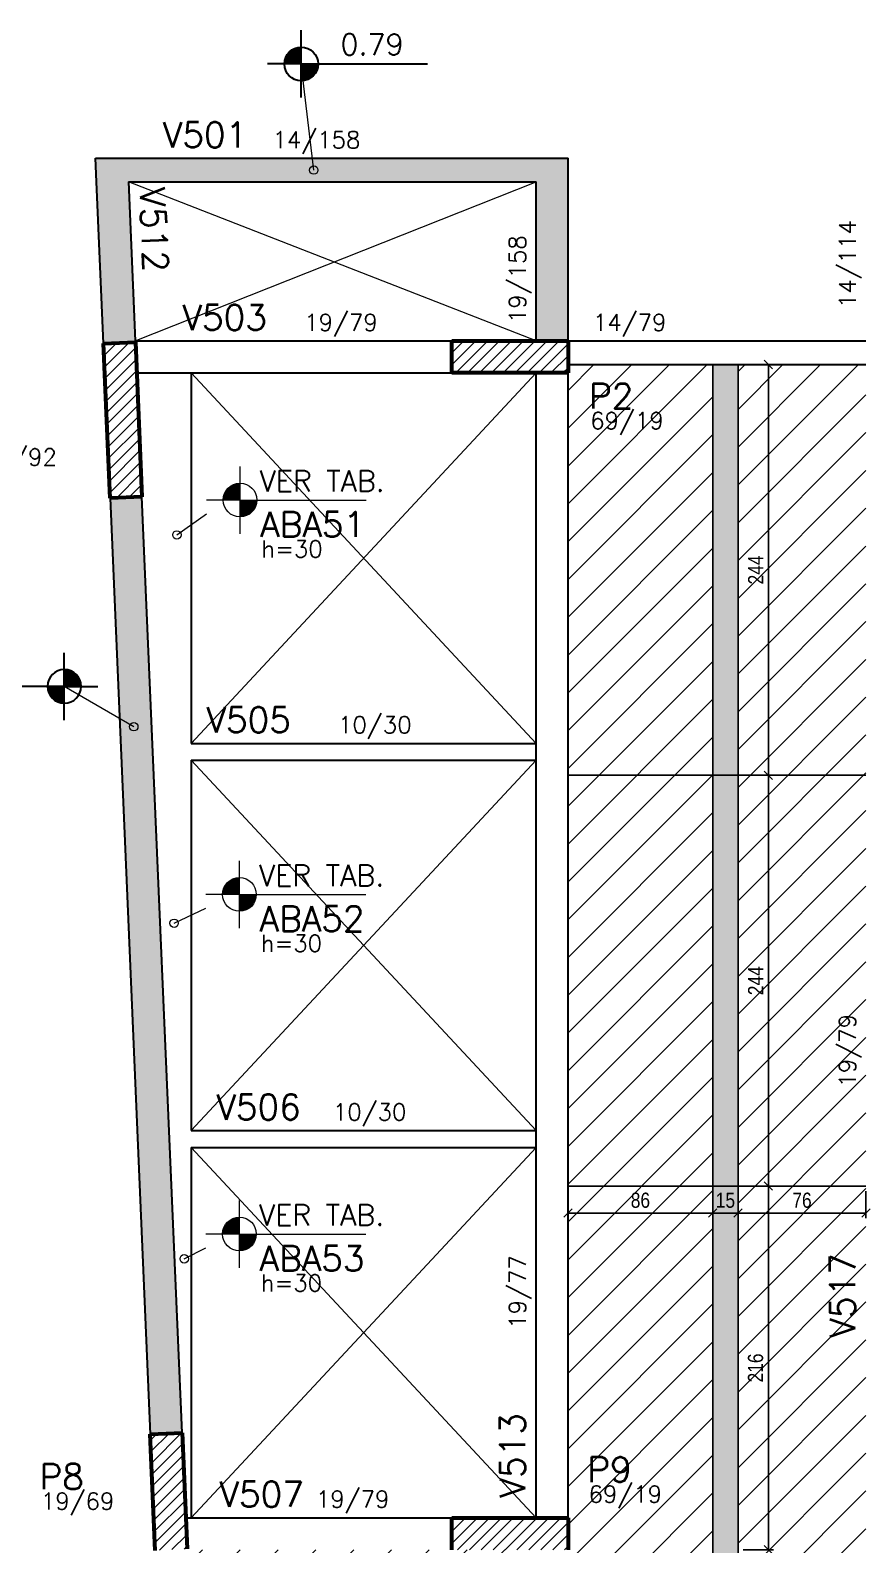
# Model space of a CAD drawing. Extents: x 8513 to 14085, y 7177 to 11211.
# Drawn here: x 9535 to 10030, y 9337 to 10237 of the extents above; entities that cross this region are included whole.
import ezdxf

# ---------------------------------------------------------------- set-up
doc = ezdxf.new("R2010")
doc.units = 0
doc.linetypes.add('FA_Tracejado', pattern=[0.25, 0.15, -0.1])
doc.layers.add('COTA', color=241, linetype='Continuous')
doc.layers.add('Painéis', color=200, linetype='Continuous')
for name, color, linetype, lineweight in [('EST-LAJE', 7, 'Continuous', 30), ('EST-LAJE-TEXT', 7, 'Continuous', 9), ('EST-PILAR', 7, 'Continuous', 9), ('EST-PILAR-CUT', 7, 'Continuous', 60), ('EST-PILAR-TEXT', 7, 'Continuous', 9), ('EST-SIMB-Spot Elevations', 7, 'Continuous', 9), ('EST-VIGA', 7, 'Continuous', 30), ('EST-VIGA-TEXT', 7, 'Continuous', 9), ('Hachura', 253, 'Continuous', 9), ('REAPROVEITAMENTO', 7, 'Continuous', 9)]:
    doc.layers.add(name, color=color, linetype=linetype, lineweight=lineweight)
doc.layers.add('EST-LINHA', color=7, linetype='Continuous', lineweight=9, true_color=0x008000)
doc.styles.add('COTA TECNICA-50', font='techl___.ttf', dxfattribs={"height": 9})
doc.styles.add('RomanS_IV50', font='romans_IV50.ttf', dxfattribs={"height": 11.25})
doc.styles.add('RomanS_IV50_B', font='', dxfattribs={"height": 18.75})
doc.styles.add('RomanS_IV50_B_1', font='', dxfattribs={"height": 22.5})
doc.styles.get('RomanS_IV50_B').set_extended_font_data('RomanS_IV50', bold=True)
doc.styles.get('RomanS_IV50_B_1').set_extended_font_data('RomanS_IV50', bold=True)
doc.dimstyles.new('PAINEL', dxfattribs={"dimtxt": 9, "dimasz": 5, "dimexe": 3, "dimexo": 3, "dimgap": 3, "dimtad": 1, "dimdec": 1, "dimzin": 12, "dimdsep": 46, "dimtxsty": 'COTA TECNICA-50', "dimblk": 'OBLIQUE', "dimcen": 0, "dimclrd": 4, "dimclre": 4, "dimclrt": 1, "dimadec": 1, "dimazin": 3, "dimtfac": 1, "dimtdec": 1, "dimtmove": 0, "dimatfit": 3, "dimldrblk": 'OBLIQUE', "dimfxl": 1, "dimtolj": 1, "dimtzin": 12, "dimarcsym": 0})
pattern_1 = [(45, (10031.514, 9258.8226), (-3.535534, 3.535534), [])]

# ---------------------------------------------------------------- blocks, each defined once
blk = doc.blocks.new('FA_Floor_TAG_SURVEY_R01 - NIV_TXT3__TIT_H_TXT1__TXT2-2303195-TIPO _3º E 4ºPAV__')
at = {"layer": 'EST-LAJE-TEXT'}
h = blk.add_hatch(color=256, dxfattribs=at)
edge = h.paths.add_edge_path(flags=0)
edge.add_line((-0.28, 0.405), (-0.48, 0.405))
edge.add_arc((-0.28, 0.405), 0.2, 90, 180, ccw=False)
edge.add_line((-0.28, 0.605), (-0.28, 0.405))
h = blk.add_hatch(color=256, dxfattribs=at)
edge = h.paths.add_edge_path(flags=0)
edge.add_line((-0.28, 0.405), (-0.08, 0.405))
edge.add_arc((-0.28, 0.405), 0.2, -90, 0, ccw=False)
edge.add_line((-0.28, 0.205), (-0.28, 0.405))
for p, q in [((-0.28, 0.005), (-0.28, 0.805)), ((-0.28, 0.405), (-0.68, 0.405)), ((-0.28, 0.405), (1.22, 0.405))]:
    blk.add_line(p, q, dxfattribs=at)
blk.add_circle((-0.28, 0.405), 0.2, dxfattribs=at)
blk = doc.blocks.new('Spot Elevations - Nivel_Planta-2363176-TIPO _3º E 4ºPAV__')
at = {"layer": 'EST-SIMB-Spot Elevations'}
h = blk.add_hatch(color=256, dxfattribs=at)
edge = h.paths.add_edge_path(flags=0)
edge.add_line((0, 0), (-0.2, 0))
edge.add_arc((0, 0), 0.2, 90, 180, ccw=False)
edge.add_line((0, 0.2), (0, 0))
h = blk.add_hatch(color=256, dxfattribs=at)
edge = h.paths.add_edge_path(flags=0)
edge.add_line((0, 0), (0.2, 0))
edge.add_arc((0, 0), 0.2, 270, 360, ccw=False)
edge.add_line((0, -0.2), (0, 0))
at = {"layer": 'EST-SIMB-Spot Elevations', "lineweight": 30}
for p, q in [((0, -0.4), (0, 0.4)), ((0, 0), (-0.4, 0)), ((0, 0), (1.5, 0))]:
    blk.add_line(p, q, dxfattribs=at)
at = {"layer": 'EST-SIMB-Spot Elevations'}
for p, q in [((0, -0.2), (0, 0.2)), ((0, -0.15), (0, 0.15))]:
    blk.add_line(p, q, dxfattribs=at)
at = {"layer": 'EST-SIMB-Spot Elevations', "lineweight": 30}
blk.add_circle((0, 0), 0.2, dxfattribs=at)
blk = doc.blocks.new('_Oblique')
at = {"color": 0, "linetype": 'ByBlock', "lineweight": -2}
blk.add_line((-0.5, -0.5), (0.5, 0.5), dxfattribs=at)
blk = doc.blocks.new('*D466')
at = {"layer": 'COTA', "color": 4, "lineweight": -2, "transparency": 16777216}
for p, q in [((9958.51, 10038.32), (9976.54, 10038.32)), ((9973.54, 10038.32), (9973.54, 9794.32)), ((9958.51, 9794.32), (9976.54, 9794.32))]:
    blk.add_line(p, q, dxfattribs=at)
at = {"layer": 'Defpoints', "color": 0, "transparency": 16777216}
for p in [(9955.51, 10038.32), (9955.51, 9794.32), (9973.54, 9794.32)]:
    blk.add_point(p, dxfattribs=at)
at = {"layer": 'COTA', "color": 4, "lineweight": -2, "transparency": 16777216, "xscale": 5, "yscale": 5, "zscale": 5}
for p, rotation in [((9973.54, 10038.32), 90), ((9973.54, 9794.32), 270)]:
    blk.add_blockref('_Oblique', p, dxfattribs=dict(at, rotation=rotation))
at = {"layer": 'COTA', "color": 1, "transparency": 16777216, "insert": (9965.97, 9916.32), "char_height": 9, "attachment_point": 5, "rotation": 90, "style": 'COTA TECNICA-50'}
blk.add_mtext('\\A1;244', dxfattribs=at)
blk = doc.blocks.new('*D476')
at = {"layer": 'COTA', "color": 4, "lineweight": -2, "transparency": 16777216}
for p, q in [((9973.54, 9334.32), (9973.54, 9550.32)), ((9958.51, 9334.32), (9976.54, 9334.32))]:
    blk.add_line(p, q, dxfattribs=at)
at = {"layer": 'Defpoints', "color": 0, "transparency": 16777216}
for p in [(9973.54, 9550.32), (9973.54, 9550.32), (9955.51, 9334.32)]:
    blk.add_point(p, dxfattribs=at)
at = {"layer": 'COTA', "color": 4, "lineweight": -2, "transparency": 16777216, "xscale": 5, "yscale": 5, "zscale": 5}
for p, rotation in [((9973.54, 9550.32), 90), ((9973.54, 9334.32), 270)]:
    blk.add_blockref('_Oblique', p, dxfattribs=dict(at, rotation=rotation))
at = {"layer": 'COTA', "color": 1, "transparency": 16777216, "insert": (9965.94, 9442.32), "char_height": 9, "attachment_point": 5, "rotation": 90, "style": 'COTA TECNICA-50'}
blk.add_mtext('\\A1;216', dxfattribs=at)
blk = doc.blocks.new('*D477')
at = {"layer": 'COTA', "color": 4, "lineweight": -2, "transparency": 16777216}
blk.add_line((9973.54, 9550.32), (9973.54, 9794.32), dxfattribs=at)
at = {"layer": 'Defpoints', "color": 0, "transparency": 16777216}
for p in [(9973.54, 9794.32), (9973.54, 9794.32), (9973.54, 9550.32)]:
    blk.add_point(p, dxfattribs=at)
at = {"layer": 'COTA', "color": 4, "lineweight": -2, "transparency": 16777216, "xscale": 5, "yscale": 5, "zscale": 5}
for p, rotation in [((9973.54, 9794.32), 90), ((9973.54, 9550.32), 270)]:
    blk.add_blockref('_Oblique', p, dxfattribs=dict(at, rotation=rotation))
at = {"layer": 'COTA', "color": 1, "transparency": 16777216, "insert": (9965.97, 9672.32), "char_height": 9, "attachment_point": 5, "rotation": 90, "style": 'COTA TECNICA-50'}
blk.add_mtext('\\A1;244', dxfattribs=at)
blk = doc.blocks.new('*D479')
at = {"layer": 'COTA', "color": 4, "lineweight": -2, "transparency": 16777216}
for p, q in [((9854.51, 9547.32), (9854.51, 9531.28)), ((9940.51, 9547.32), (9940.51, 9531.28)), ((9854.51, 9534.28), (9940.51, 9534.28))]:
    blk.add_line(p, q, dxfattribs=at)
at = {"layer": 'Defpoints', "color": 0, "transparency": 16777216}
for p in [(9854.51, 9550.32), (9940.51, 9550.32), (9940.51, 9534.28)]:
    blk.add_point(p, dxfattribs=at)
at = {"layer": 'COTA', "color": 4, "lineweight": -2, "transparency": 16777216, "xscale": 5, "yscale": 5, "zscale": 5, "rotation": 180}
blk.add_blockref('_Oblique', (9854.51, 9534.28), dxfattribs=at)
at = {"layer": 'COTA', "color": 4, "lineweight": -2, "transparency": 16777216, "xscale": 5, "yscale": 5, "zscale": 5}
blk.add_blockref('_Oblique', (9940.51, 9534.28), dxfattribs=at)
at = {"layer": 'COTA', "color": 1, "transparency": 16777216, "insert": (9897.51, 9541.89), "char_height": 9, "attachment_point": 5, "style": 'COTA TECNICA-50'}
blk.add_mtext('\\A1;86', dxfattribs=at)
blk = doc.blocks.new('*D480')
at = {"layer": 'COTA', "color": 4, "lineweight": -2, "transparency": 16777216}
for p, q in [((9940.51, 9547.32), (9940.51, 9531.28)), ((9955.51, 9547.32), (9955.51, 9531.28)), ((9940.51, 9534.28), (9955.51, 9534.28))]:
    blk.add_line(p, q, dxfattribs=at)
at = {"layer": 'Defpoints', "color": 0, "transparency": 16777216}
for p in [(9940.51, 9550.32), (9955.51, 9550.32), (9955.51, 9534.28)]:
    blk.add_point(p, dxfattribs=at)
at = {"layer": 'COTA', "color": 4, "lineweight": -2, "transparency": 16777216, "xscale": 5, "yscale": 5, "zscale": 5, "rotation": 180}
blk.add_blockref('_Oblique', (9940.51, 9534.28), dxfattribs=at)
at = {"layer": 'COTA', "color": 4, "lineweight": -2, "transparency": 16777216, "xscale": 5, "yscale": 5, "zscale": 5}
blk.add_blockref('_Oblique', (9955.51, 9534.28), dxfattribs=at)
at = {"layer": 'COTA', "color": 1, "transparency": 16777216, "insert": (9948.01, 9541.88), "char_height": 9, "attachment_point": 5, "style": 'COTA TECNICA-50'}
blk.add_mtext('\\A1;15', dxfattribs=at)
blk = doc.blocks.new('*D481')
at = {"layer": 'COTA', "color": 4, "lineweight": -2, "transparency": 16777216}
for p, q in [((9955.51, 9547.32), (9955.51, 9531.28)), ((10031.51, 9547.32), (10031.51, 9531.28)), ((9955.51, 9534.28), (10031.51, 9534.28))]:
    blk.add_line(p, q, dxfattribs=at)
at = {"layer": 'Defpoints', "color": 0, "transparency": 16777216}
for p in [(9955.51, 9550.32), (10031.51, 9550.32), (10031.51, 9534.28)]:
    blk.add_point(p, dxfattribs=at)
at = {"layer": 'COTA', "color": 4, "lineweight": -2, "transparency": 16777216, "xscale": 5, "yscale": 5, "zscale": 5, "rotation": 180}
blk.add_blockref('_Oblique', (9955.51, 9534.28), dxfattribs=at)
at = {"layer": 'COTA', "color": 4, "lineweight": -2, "transparency": 16777216, "xscale": 5, "yscale": 5, "zscale": 5}
blk.add_blockref('_Oblique', (10031.51, 9534.28), dxfattribs=at)
at = {"layer": 'COTA', "color": 1, "transparency": 16777216, "insert": (9993.51, 9541.87), "char_height": 9, "attachment_point": 5, "style": 'COTA TECNICA-50'}
blk.add_mtext('\\A1;76', dxfattribs=at)

msp = doc.modelspace()

# ---------------------------------------------------------------- hatches: boundary and pattern name
at = {"layer": 'EST-PILAR'}
h = msp.add_hatch(dxfattribs=at)
h.set_pattern_fill('FP_1', color=5, style=0, pattern_type=2)
h.set_pattern_definition(pattern_1)
h.paths.add_polyline_path([(9582.4, 9958.86), (9601.38, 9959.68), (9597.44, 10051.59), (9578.46, 10050.78)], flags=0)
h = msp.add_hatch(dxfattribs=at)
h.set_pattern_fill('FP_1', color=5, style=0, pattern_type=2)
h.set_pattern_definition(pattern_1)
h.paths.add_polyline_path([(9854.51, 10033.32), (9854.51, 10052.32), (9785.51, 10052.32), (9785.51, 10033.32)], flags=0)
h = msp.add_hatch(dxfattribs=at)
h.set_pattern_fill('FP_1', color=5, style=0, pattern_type=2)
h.set_pattern_definition(pattern_1)
h.paths.add_polyline_path([(9609.2, 9333.96), (9628.18, 9334.78), (9625.22, 9403.72), (9606.24, 9402.9)], flags=0)
h = msp.add_hatch(dxfattribs=at)
h.set_pattern_fill('FP_1', color=5, style=0, pattern_type=2)
h.set_pattern_definition(pattern_1)
h.paths.add_polyline_path([(9854.51, 9334.32), (9854.51, 9353.32), (9785.51, 9353.32), (9785.51, 9334.32)], flags=0)
at = {"layer": 'EST-VIGA', "true_color": 0xe1e1e1}
for points in [[(9593.35, 10146.82), (9835.51, 10146.82), (9835.51, 10160.82), (9573.74, 10160.82), (9574.34, 10146.82)], [(9835.51, 10052.32), (9854.51, 10052.32), (9854.51, 10160.82), (9835.51, 10160.82), (9835.51, 10146.82)], [(9578.46, 10050.78), (9597.41, 10051.59), (9597.41, 10052.32), (9593.35, 10146.82), (9574.34, 10146.82)], [(9606.24, 9402.9), (9625.22, 9403.72), (9601.38, 9959.68), (9582.4, 9958.86), (9591.65, 9743.11)]]:
    msp.add_hatch(color=254, dxfattribs=at).paths.add_polyline_path(points, flags=0)
at = {"layer": 'Hachura'}
h = msp.add_hatch(color=256, dxfattribs=at)
h.dxf.hatch_style = 1
h.paths.add_polyline_path([(9955.51, 10038.32), (9940.51, 10038.32), (9940.51, 9794.32), (9955.51, 9794.32)])
h.paths.add_polyline_path([(9940.51, 9550.32), (9955.51, 9550.32), (9955.51, 9794.32), (9940.51, 9794.32)])
h.paths.add_polyline_path([(9955.51, 9550.32), (9940.51, 9550.32), (9940.51, 9334.32), (9955.51, 9334.32)])
h.paths.add_polyline_path([(9940.51, 9179.32), (9955.51, 9179.32), (9955.51, 9334.32), (9940.51, 9334.32)])
at = {"layer": 'REAPROVEITAMENTO'}
h = msp.add_hatch(dxfattribs=at)
h.set_pattern_fill('ANSI31', color=251, scale=5, style=0)
h.set_pattern_definition([(45, (-110.975, -32.35), (-11.22532, 11.22532), [])])
h.paths.add_polyline_path([(9940.51, 10038.32), (9854.51, 10038.32), (9854.51, 10033.32), (9854.51, 9794.32), (9940.51, 9794.32)])
h.paths.add_polyline_path([(10031.51, 9984.82), (10031.51, 10038.32), (9955.51, 10038.32), (9955.51, 9794.32), (10031.51, 9794.32)])
h.paths.add_polyline_path([(10031.51, 9794.32), (9955.51, 9794.32), (9955.51, 9550.32), (10031.51, 9550.32)])
h.paths.add_polyline_path([(9940.51, 9794.32), (9854.51, 9794.32), (9854.51, 9550.32), (9940.51, 9550.32)])
h.paths.add_polyline_path([(9940.51, 9550.32), (9854.51, 9550.32), (9854.51, 9353.32), (9854.51, 9334.32), (9940.51, 9334.32)])
h.paths.add_polyline_path([(10031.51, 9436.32), (10031.51, 9550.32), (9955.51, 9550.32), (9955.51, 9334.32), (10031.51, 9334.32), (10031.51, 9337.32)])
h.paths.add_polyline_path([(10031.51, 9334.32), (9955.51, 9334.32), (9955.51, 9179.32), (10031.51, 9179.32)])
h.paths.add_polyline_path([(9940.51, 9334.32), (9854.51, 9334.32), (9854.51, 9090.32), (9933.01, 9090.32), (9933.01, 9160.32), (9933.01, 9179.32), (9940.51, 9179.32)])
h.paths.add_polyline_path([(9834.51, 9334.32), (9785.51, 9334.32), (9712.51, 9334.32), (9712.51, 9090.32), (9834.51, 9090.32)])
h.paths.add_polyline_path([(9834.51, 9090.32), (9712.51, 9090.32), (9712.51, 8846.32), (9834.51, 8846.32)])
h.paths.add_polyline_path([(9634.74, 9181.91), (9712.51, 9185.25), (9712.51, 9334.32), (9628.2, 9334.32)])
h.paths.add_polyline_path([(9712.51, 9185.25), (9634.74, 9181.91), (9637.69, 9112.98), (9638.66, 9090.32), (9712.51, 9090.32)])
h.paths.add_polyline_path([(9712.51, 9090.32), (9638.66, 9090.32), (9649.13, 8846.32), (9712.51, 8846.32)])
h.paths.add_polyline_path([(9712.51, 8846.32), (9649.13, 8846.32), (9652.5, 8767.62), (9712.51, 8767.62)])
h.paths.add_polyline_path([(9712.51, 8742.32), (9712.51, 8767.62), (9652.5, 8767.62), (9653.59, 8742.32)])
h.paths.add_polyline_path([(9653.59, 8742.32), (9654.72, 8716.02), (9712.51, 8716.02), (9712.51, 8742.32)])
h.paths.add_polyline_path([(9792.01, 8716.02), (9792.01, 8742.32), (9712.51, 8742.32), (9712.51, 8716.02)])
h.paths.add_polyline_path([(9712.51, 8767.62), (9712.51, 8742.32), (9792.01, 8742.32), (9792.01, 8767.62)], flags=17)
h.paths.add_polyline_path([(9712.51, 8846.32), (9712.51, 8767.62), (9792.01, 8767.62), (9792.01, 8736.02), (9834.51, 8736.02), (9834.51, 8846.32)])
h.paths.add_polyline_path([(9834.51, 8736.02), (9792.01, 8736.02), (9792.01, 8716.02), (9834.51, 8716.02)])
h.paths.add_polyline_path([(9854.51, 8736.02), (9854.51, 8716.02), (9915.59, 8716.02), (9930.87, 8736.02)])
h.paths.add_polyline_path([(9854.51, 8736.02), (9930.87, 8736.02), (9933.01, 8738.82), (9933.01, 8742.32), (9933.01, 8793.1), (9919.32, 8806.8, -0.601334), (9903.71, 8815.08), (9854.51, 8815.08)])
h.paths.add_polyline_path([(9854.51, 8846.32), (9854.51, 8815.08), (9903.71, 8815.08, -1), (9923.71, 8815.08), (9933.01, 8815.08), (9933.01, 8846.32)])
h.paths.add_polyline_path([(9903.71, 8815.08, -1), (9923.71, 8815.08), (9933.01, 8815.08), (9933.01, 8793.1), (9919.32, 8806.8, -0.601334)])

# ---------------------------------------------------------------- linework, layer by layer
at = {"layer": 'EST-LAJE'}
for p, q in [((9630.51, 10033.32), (9630.51, 9813.32)), ((9630.51, 9803.32), (9630.51, 9583.32)), ((9630.51, 9573.32), (9630.51, 9353.32))]:
    msp.add_line(p, q, dxfattribs=at)
at = {"layer": 'EST-LAJE-TEXT'}
for p, q in [((9622.17, 9937.14), (9639.65, 9949.73)), ((9620.45, 9706.45), (9639.3, 9715.48)), ((9626.51, 9507.14), (9639.3, 9513.75))]:
    msp.add_line(p, q, dxfattribs=at)
for centre in [(9622.17, 9937.14), (9620.45, 9706.45), (9626.51, 9507.14)]:
    msp.add_circle(centre, 2.5, dxfattribs=at)
at = {"layer": 'EST-LINHA', "linetype": 'Continuous', "lineweight": 9}
for p, q in [((9835.5, 10052.33), (9593.37, 10146.82)), ((9597.42, 10052.33), (9835.5, 10146.82)), ((9835.51, 10033.32), (9630.51, 9813.32)), ((9630.51, 10033.32), (9835.51, 9813.32)), ((9835.51, 9803.32), (9630.51, 9583.32)), ((9630.51, 9803.32), (9835.51, 9583.32)), ((9835.51, 9353.32), (9630.51, 9573.32)), ((9630.51, 9353.32), (9835.51, 9573.32))]:
    msp.add_line(p, q, dxfattribs=at)
at = {"layer": 'EST-PILAR-CUT', "color": 5}
for p, q in [((9578.46, 10050.78), (9597.44, 10051.59)), ((9582.4, 9958.86), (9578.46, 10050.78)), ((9597.44, 10051.59), (9601.38, 9959.68)), ((9785.51, 10033.32), (9785.51, 10052.32)), ((9785.51, 10052.32), (9854.51, 10052.32)), ((9854.51, 10052.32), (9854.51, 10033.32)), ((9854.51, 10033.32), (9785.51, 10033.32)), ((9601.38, 9959.68), (9582.4, 9958.86)), ((9606.24, 9402.9), (9625.22, 9403.72)), ((9609.2, 9333.96), (9606.24, 9402.9)), ((9625.22, 9403.72), (9628.18, 9334.78)), ((9785.51, 9334.32), (9785.51, 9353.32)), ((9785.51, 9353.32), (9854.51, 9353.32)), ((9854.51, 9353.32), (9854.51, 9334.32))]:
    msp.add_line(p, q, dxfattribs=at)
at = {"layer": 'EST-SIMB-Spot Elevations'}
for p, q in [((9703.43, 10153.84), (9695.99, 10216.86)), ((9555.06, 9847.15), (9555.25, 9847.15)), ((9596.52, 9823.21), (9555.06, 9847.15))]:
    msp.add_line(p, q, dxfattribs=at)
for centre in [(9703.43, 10153.84), (9596.52, 9823.21)]:
    msp.add_circle(centre, 2.5, dxfattribs=at)
at = {"layer": 'EST-VIGA', "color": 3}
for p, q in [((9574.34, 10146.82), (9573.74, 10160.82)), ((9573.74, 10160.82), (9835.51, 10160.82)), ((9835.51, 10160.82), (9854.51, 10160.82)), ((9854.51, 10052.32), (9854.51, 10160.82)), ((9578.46, 10050.78), (9574.34, 10146.82)), ((9593.35, 10146.82), (9835.51, 10146.82)), ((9593.35, 10146.82), (9597.41, 10052.32)), ((9835.51, 10052.32), (9835.51, 10146.82)), ((9597.41, 10052.32), (9785.51, 10052.32)), ((9854.51, 10052.32), (10031.51, 10052.32)), ((9598.22, 10033.32), (9785.51, 10033.32)), ((9835.51, 9353.32), (9835.51, 10033.32)), ((9854.51, 10038.32), (10031.51, 10038.32)), ((9854.51, 9353.32), (9854.51, 10033.32)), ((9582.4, 9958.86), (9606.24, 9402.9)), ((9625.22, 9403.72), (9601.38, 9959.68)), ((9630.51, 9813.32), (9835.51, 9813.32)), ((9630.51, 9803.32), (9835.51, 9803.32)), ((9630.51, 9583.32), (9835.51, 9583.32)), ((9630.51, 9573.32), (9835.51, 9573.32)), ((9627.39, 9353.32), (9785.51, 9353.32))]:
    msp.add_line(p, q, dxfattribs=at)
at = {"layer": 'EST-VIGA', "color": 3, "linetype": 'FA_Tracejado', "lineweight": 20}
msp.add_line((9597.41, 10052.32), (9597.44, 10051.59), dxfattribs=at)
at = {"layer": 'Painéis', "ltscale": 70}
for p, q in [((9940.51, 9179.32), (9940.51, 10038.32)), ((9955.51, 9179.32), (9955.51, 10038.32)), ((9854.51, 9794.32), (10031.51, 9794.32)), ((9854.51, 9550.32), (10031.51, 9550.32))]:
    msp.add_line(p, q, dxfattribs=at)

# ---------------------------------------------------------------- block references
at = {"layer": 'EST-LAJE-TEXT', "xscale": 49.99999999999998, "yscale": 49.99999999999998, "zscale": 49.99999999999998}
for p in [(9673.65, 9937.58), (9673.3, 9703.32), (9673.3, 9501.6)]:
    msp.add_blockref('FA_Floor_TAG_SURVEY_R01 - NIV_TXT3__TIT_H_TXT1__TXT2-2303195-TIPO _3º E 4ºPAV__', p, dxfattribs=at)
at = {"layer": 'EST-SIMB-Spot Elevations', "xscale": 49.99999999999998, "yscale": 49.99999999999998, "zscale": 49.99999999999998}
msp.add_blockref('Spot Elevations - Nivel_Planta-2363176-TIPO _3º E 4ºPAV__', (9695.99, 10216.86), dxfattribs=at)
at = {"layer": 'EST-SIMB-Spot Elevations', "extrusion": (0, 0, -1), "xscale": 49.99999999999998, "yscale": 49.99999999999998, "zscale": 49.99999999999998}
msp.add_blockref('Spot Elevations - Nivel_Planta-2363176-TIPO _3º E 4ºPAV__', (-9555.25, 9847.15), dxfattribs=at)

# ---------------------------------------------------------------- texts
at = {"layer": 'EST-LAJE-TEXT', "lineweight": 50, "attachment_point": 1}
for s, insert, char_height, width, style in [('VER TAB.', (9671.18, 9975.33), 12.5, 109.4303, 'RomanS_IV50_B_1'), ('ABA51', (9671.6, 9950.89), 15, 87.7848, 'RomanS_IV50_B'), ('VER TAB.', (9670.82, 9741.08), 12.5, 109.4303, 'RomanS_IV50_B_1'), ('ABA52', (9671.24, 9716.63), 15, 87.7848, 'RomanS_IV50_B'), ('VER TAB.', (9670.82, 9539.36), 12.5, 109.4303, 'RomanS_IV50_B_1'), ('ABA53', (9671.24, 9514.91), 15, 87.7848, 'RomanS_IV50_B')]:
    msp.add_mtext(s, dxfattribs=dict(at, insert=insert, char_height=char_height, width=width, style=style))
at = {"layer": 'EST-LAJE-TEXT', "lineweight": 30, "char_height": 10, "width": 48.9029, "attachment_point": 1, "style": 'RomanS_IV50'}
for insert in [(9672.35, 9933.75), (9672, 9699.5), (9672, 9497.78)]:
    msp.add_mtext('h=30', dxfattribs=dict(at, insert=insert))
at = {"layer": 'EST-PILAR-TEXT', "lineweight": 50, "char_height": 15, "width": 36.8776, "attachment_point": 1, "style": 'RomanS_IV50_B'}
for s, insert in [('P2', (9866.96, 10027.13)), ('P2', (9866.96, 10027.13)), ('P8', (9540.53, 9385.27)), ('P8', (9540.53, 9385.27)), ('P9', (9865.97, 9389.46)), ('P9', (9865.97, 9389.46))]:
    msp.add_mtext(s, dxfattribs=dict(at, insert=insert))
at = {"layer": 'EST-PILAR-TEXT', "lineweight": 30, "char_height": 10, "width": 58.924, "attachment_point": 1, "style": 'RomanS_IV50'}
for s, insert in [('69/19', (9867.71, 10010)), ('69/19', (9867.71, 10010)), ('19/92', (9507.13, 9988.37)), ('19/92', (9507.13, 9988.37)), ('69/19', (9866.73, 9372.33)), ('69/19', (9866.73, 9372.33)), ('19/69', (9541.28, 9368.14)), ('19/69', (9541.28, 9368.14))]:
    msp.add_mtext(s, dxfattribs=dict(at, insert=insert))
at = {"layer": 'EST-SIMB-Spot Elevations', "insert": (9719.35, 10234.68), "char_height": 12.5, "width": 51.9208, "attachment_point": 1, "line_spacing_factor": 0.982397, "style": 'RomanS_IV50_B_1'}
msp.add_mtext('0.79', dxfattribs=at)
at = {"layer": 'EST-VIGA-TEXT', "lineweight": 50, "char_height": 15, "width": 70.1477, "attachment_point": 1, "style": 'RomanS_IV50_B'}
for s, insert in [('V501', (9613.8, 10182.28)), ('V503', (9625.47, 10073.78)), ('V505', (9639.72, 9834.78)), ('V506', (9645.58, 9604.78)), ('V507', (9647.45, 9374.78))]:
    msp.add_mtext(s, dxfattribs=dict(at, insert=insert))
at = {"layer": 'EST-VIGA-TEXT', "lineweight": 30, "char_height": 10, "attachment_point": 1, "style": 'RomanS_IV50'}
for s, insert, width in [('14/158', (9678.9, 10176.83), 70.5485), ('19/79', (9697.73, 10068.33), 58.924), ('14/79', (9869.29, 10068.33), 58.924), ('10/30', (9717.86, 9829.33), 58.924), ('10/30', (9714.79, 9599.33), 58.924), ('19/79', (9704.72, 9369.33), 58.924)]:
    msp.add_mtext(s, dxfattribs=dict(at, insert=insert, width=width))
at = {"layer": 'EST-VIGA-TEXT', "lineweight": 50, "char_height": 15, "width": 70.1477, "attachment_point": 1, "style": 'RomanS_IV50_B'}
for s, insert, rotation in [('V512', (9614.96, 10143.69), 272.45568), ('V517', (10010.06, 9460.38), 90), ('V513', (9814.06, 9365.38), 90)]:
    msp.add_mtext(s, dxfattribs=dict(at, insert=insert, rotation=rotation))
at = {"layer": 'EST-VIGA-TEXT', "lineweight": 30, "char_height": 10, "attachment_point": 1, "rotation": 90, "style": 'RomanS_IV50'}
for s, insert, width in [('14/114', (10015.51, 10071.84), 70.5485), ('19/158', (9819.51, 10062.84), 70.5485), ('19/79', (10015.51, 9608.84), 58.924), ('19/77', (9819.51, 9465.59), 58.924)]:
    msp.add_mtext(s, dxfattribs=dict(at, insert=insert, width=width))

# ---------------------------------------------------------------- dimensions: what is measured, and where the dimension line sits
at = {"layer": 'COTA'}
dim = msp.add_linear_dim(base=(9973.54, 9794.32), p1=(9955.51, 10038.32), p2=(9955.51, 9794.32), angle=90, dimstyle='PAINEL', dxfattribs=at)
dim.commit()
dim.dimension.update_dxf_attribs({"geometry": '*D466', "text_midpoint": (9965.97, 9916.32)})
for base, p1, p2, picture, middle in [((9973.54, 9794.32), (9973.54, 9550.32), (9973.54, 9794.32), '*D477', (9965.97, 9672.32)), ((9973.54, 9550.32), (9955.51, 9334.32), (9973.54, 9550.32), '*D476', (9965.94, 9442.32))]:
    dim = msp.add_linear_dim(base=base, p1=p1, p2=p2, angle=90, dimstyle='PAINEL', override={"dimtmove": 1}, dxfattribs=at)
    dim.commit()
    dim.dimension.update_dxf_attribs({"geometry": picture, "text_midpoint": middle})
dim = msp.add_linear_dim(base=(9940.51, 9534.28), p1=(9854.51, 9550.32), p2=(9940.51, 9550.32), dimstyle='PAINEL', dxfattribs=at)
dim.commit()
dim.dimension.update_dxf_attribs({"geometry": '*D479', "text_midpoint": (9897.51, 9541.89)})
for base, p1, p2, picture, middle in [((9955.51, 9534.28), (9940.51, 9550.32), (9955.51, 9550.32), '*D480', (9948.01, 9541.88)), ((10031.51, 9534.28), (9955.51, 9550.32), (10031.51, 9550.32), '*D481', (9993.51, 9541.87))]:
    dim = msp.add_linear_dim(base=base, p1=p1, p2=p2, dimstyle='PAINEL', override={"dimtmove": 1}, dxfattribs=at)
    dim.commit()
    dim.dimension.update_dxf_attribs({"geometry": picture, "text_midpoint": middle})

doc.saveas('drawing.dxf')
